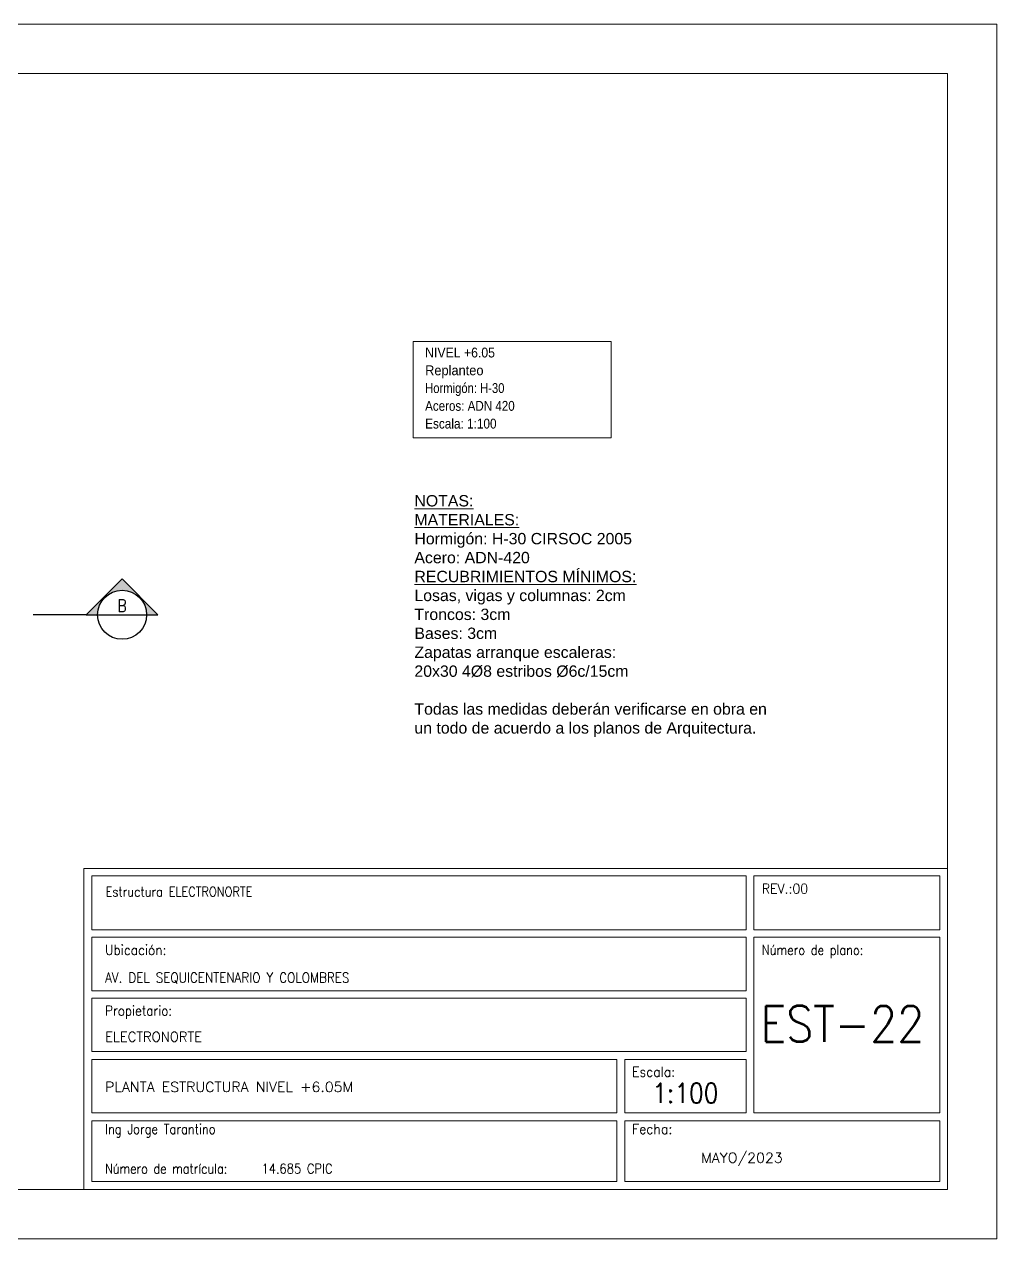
# Model space of a CAD drawing. Header units: millimetres. Extents: x 3 to 479, y -191 to 120.
# Drawn here: x 67.22 to 86.93, y 89.4 to 114 of the extents above; entities that cross this region are included whole.
import ezdxf
from ezdxf.enums import TextEntityAlignment as Align

# ---------------------------------------------------------------- set-up
doc = ezdxf.new("R2010")
doc.units = ezdxf.units.MM
for name, color, linetype, lineweight in [('CYPE', 7, 'Continuous', 0), ('RECUAD_LIMITES', 2, 'Continuous', 0), ('RECUAD_MARCO', 1, 'Continuous', 20), ('TABLAS', 1, 'Continuous', 9)]:
    doc.layers.add(name, color=color, linetype=linetype, lineweight=lineweight)
doc.layers.add('DN-100-TITULOS 02', color=2, linetype='Continuous')
doc.styles.add('CYPETXT', font='romans__.ttf', dxfattribs={"height": 0.2})
doc.styles.add('CYPETXT_romans', font='arial.ttf', dxfattribs={"height": 0.2})
doc.styles.add('ROMANS', font='romans.shx', dxfattribs={"width": 0.8})

# ---------------------------------------------------------------- blocks, each defined once
blk = doc.blocks.new('DEN CORTE')
blk.add_hatch(color=256).paths.add_polyline_path([(1.729, 0), (1.9, 0), (1.355, 0.545), (0.81, 0), (0.98, 0, -1)])
for p, q in [((0.81, 0), (1.355, 0.545)), ((1.9, 0), (1.355, 0.545)), ((0.81, 0), (0, 0)), ((0.81, 0), (1.9, 0))]:
    blk.add_line(p, q)
blk.add_circle((1.355, 0), 0.374)
at = {"style": 'ROMANS', "width": 0.8}
for tag, p in [('NUMEROCORTE', (1.355, 0.043)), ('LAMINA', (1.355, -0.233))]:
    blk.add_attdef(tag, text='', height=0.19, dxfattribs=at).set_placement(p, align=Align.CENTER)

msp = doc.modelspace()

# ---------------------------------------------------------------- linework, layer by layer
at = {"layer": 'CYPE', "color": 1}
for points in [[(68.43074, 90.39684), (85.93074, 90.39684), (85.93074, 96.89684), (68.43074, 96.89684), (68.43074, 90.39684)], [(68.59074, 95.65684), (81.85074, 95.65684), (81.85074, 96.74684), (68.59074, 96.74684), (68.59074, 95.65684)], [(82.01074, 95.65684), (85.78074, 95.65684), (85.78074, 96.74684), (82.01074, 96.74684), (82.01074, 95.65684)], [(68.59074, 94.41684), (81.85074, 94.41684), (81.85074, 95.50684), (68.59074, 95.50684), (68.59074, 94.41684)], [(82.01074, 91.94684), (85.78074, 91.94684), (85.78074, 95.50684), (82.01074, 95.50684), (82.01074, 91.94684)], [(68.59074, 93.18684), (81.85074, 93.18684), (81.85074, 94.26684), (68.59074, 94.26684), (68.59074, 93.18684)], [(68.59074, 91.94684), (79.23074, 91.94684), (79.23074, 93.02684), (68.59074, 93.02684), (68.59074, 91.94684)], [(79.39074, 91.94684), (81.85074, 91.94684), (81.85074, 93.02684), (79.39074, 93.02684), (79.39074, 91.94684)], [(68.59074, 90.55684), (79.23074, 90.55684), (79.23074, 91.78684), (68.59074, 91.78684), (68.59074, 90.55684)], [(79.39074, 90.55684), (85.78074, 90.55684), (85.78074, 91.78684), (79.39074, 91.78684), (79.39074, 90.55684)]]:
    msp.add_lwpolyline(points, close=True, dxfattribs=at)
at = {"layer": 'RECUAD_LIMITES'}
msp.add_lwpolyline([(3.03074, 89.39684), (86.93074, 89.39684), (86.93074, 113.99684), (3.03074, 113.99684), (3.03074, 89.39684)], close=True, dxfattribs=at)
at = {"layer": 'RECUAD_MARCO'}
msp.add_lwpolyline([(5.53074, 90.39684), (85.93074, 90.39684), (85.93074, 112.99684), (5.53074, 112.99684), (5.53074, 90.39684)], close=True, dxfattribs=at)
at = {"layer": 'TABLAS'}
msp.add_lwpolyline([(75.10697, 105.62248), (79.11797, 105.62248), (79.11797, 107.57248), (75.10697, 107.57248), (75.10697, 105.62248)], close=True, dxfattribs=at)

# ---------------------------------------------------------------- block references
at = {"layer": 'DN-100-TITULOS 02', "xscale": 1.329999999999984, "yscale": 1.329999999999984, "zscale": 1.329999999999984}
msp.add_blockref('DEN CORTE', (67.40261, 102.03622), dxfattribs=at).add_auto_attribs({'NUMEROCORTE': 'B'})

# ---------------------------------------------------------------- texts
at = {"layer": 'CYPE', "color": 5, "style": 'CYPETXT'}
for s, width, p in [('Estructura ELECTRONORTE', 0.842437, (68.87074, 96.32684)), ('AV. DEL SEQUICENTENARIO Y COLOMBRES', 0.887423, (68.86074, 94.58684)), ('ELECTRONORTE', 0.974409, (68.86074, 93.38684)), ('PLANTA ESTRUCTURA NIVEL +6.05M', 1.047361, (68.86074, 92.37247)), ('Ing Jorge Tarantino', 0.851105, (68.86074, 91.51684)), ('MAYO/2023', 1.047361, (80.94074, 90.93684)), ('14.685 CPIC', 0.851936, (72.03074, 90.71684))]:
    msp.add_text(s, height=0.2, dxfattribs=dict(at, width=width)).set_placement(p)
at = {"layer": 'CYPE', "color": 4, "style": 'CYPETXT'}
for s, width, p in [('REV.:00', 0.927655, (82.17074, 96.38684)), ('Ubicación:', 0.90604, (68.86074, 95.14684)), ('Número de plano:', 0.844847, (82.17074, 95.14684)), ('Propietario:', 0.885908, (68.86074, 93.91684)), ('Escala:', 0.925891, (79.54074, 92.67684)), ('Fecha:', 0.933698, (79.54074, 91.51684)), ('Número de matrícula:', 0.83516, (68.86074, 90.71684))]:
    msp.add_text(s, height=0.2, dxfattribs=dict(at, width=width)).set_placement(p)
at = {"layer": 'CYPE', "color": 5, "style": 'CYPETXT'}
for s, height, width, p in [('EST-22', 0.733333, 0.872274, (83.80074, 93.38351)), ('1:100', 0.4, 0.869965, (80.62074, 92.14684))]:
    msp.add_text(s, height=height, dxfattribs=dict(at, width=width)).set_placement(p, align=Align.CENTER)
at = {"layer": 'TABLAS', "style": 'CYPETXT_romans'}
for s, width, p in [('NIVEL +6.05', 0.888935, (75.34697, 107.34748)), ('Replanteo', 0.92888, (75.34697, 106.98748)), ('Hormigón: H-30', 0.815017, (75.34697, 106.62748)), ('Aceros: ADN 420', 0.840874, (75.34697, 106.26748)), ('Escala: 1:100', 0.854937, (75.34697, 105.90748))]:
    msp.add_text(s, height=0.2, dxfattribs=dict(at, width=width)).set_placement(p, align=Align.MIDDLE_LEFT)
at = {"layer": 'TABLAS', "insert": (75.12919, 104.45978), "char_height": 0.23, "attachment_point": 1, "style": 'CYPETXT_romans'}
msp.add_mtext_dynamic_manual_height_columns('{\\LNOTAS:\\PMATERIALES:\\P}Hormigón: H-30 CIRSOC 2005\\PAcero: ADN-420\\P{\\LRECUBRIMIENTOS MÍNIMOS:\\P}Losas, vigas y columnas: 2cm\\PTroncos: 3cm\\PBases: 3cm\\PZapatas arranque escaleras: \\P20x30 4%%C8 estribos %%C6c/15cm\\P\\PTodas las medidas deberán verificarse en obra en un todo de acuerdo a los planos de Arquitectura.', width=7.4812427, gutter_width=0.9, heights=[0], dxfattribs=at)

doc.saveas('drawing.dxf')
